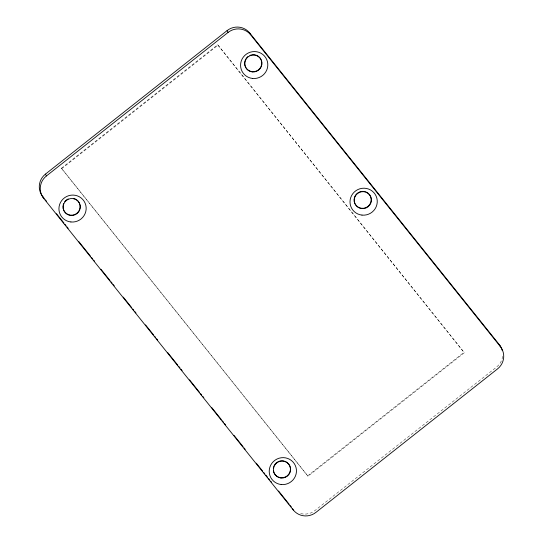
<?xml version="1.0" encoding="UTF-8"?>
<svg xmlns="http://www.w3.org/2000/svg" width="543" height="543" viewBox="0 0 543 543"><rect width="100%" height="100%" fill="white"/><g stroke="black" fill="none" stroke-linecap="round" stroke-linejoin="round"><path stroke-width="0.41" stroke-dasharray="2.71 2.04" d="M61.427 168.228L217.723 44.743L464.055 352.305L464.306 352.76L308.01 476.245L61.427 168.228L308.01 476.245M61.678 168.683L217.974 45.198L217.723 44.743M307.759 475.79L464.055 352.305M217.974 45.198L464.306 352.76M502.621 356.351A16.161 15.856 -28.2 0 1 496.567 367.061L314.926 510.569A16.161 15.856 -28.2 0 1 298.996 513.047"/><path stroke-width="0.81" d="M45.449 174.113L227.089 30.605A16.161 15.856 -28.2 0 1 249.685 32.974L499.322 344.662L500.3 346.488A16.161 15.856 -28.2 0 1 497.551 368.887L315.911 512.395A16.161 15.856 -28.2 0 1 293.315 510.026L43.678 198.338L42.7 196.512A16.161 15.856 -28.2 0 1 45.449 174.113L46.433 175.939A16.161 15.856 -28.2 0 0 43.678 198.338M46.433 175.939L228.074 32.431A16.161 15.856 -28.2 0 1 250.662 34.8L500.3 346.488M42.7 196.512L44.288 198.494M45.347 199.817L46.406 201.141M56.479 213.718L63.898 222.983M64.956 224.3L66.015 225.623M67.081 226.947L68.14 228.27M78.742 241.506L90.403 256.065M91.462 257.389L92.52 258.712M93.579 260.036L94.638 261.359M100.998 269.301L110.012 280.555M111.071 281.878L112.129 283.202M113.188 284.525L114.247 285.849M123.261 297.096L131.739 307.684M132.797 309.008L133.863 310.331M134.922 311.655L135.981 312.978M145.524 324.89L153.472 334.814M154.531 336.137L155.59 337.461M156.649 338.784L157.714 340.108M167.78 352.685L177.853 365.256M178.912 366.579L179.971 367.903M181.029 369.226L182.095 370.55M189.514 379.815L199.58 392.392M200.645 393.716L201.704 395.039M202.763 396.363L203.822 397.686M211.77 407.61L221.313 419.522M222.372 420.845L223.431 422.169M224.497 423.492L225.555 424.816M234.033 435.405L243.047 446.651M244.106 447.975L245.164 449.299M256.296 463.199L262.656 471.141M263.715 472.464L264.774 473.788M265.832 475.111L267.428 477.093M268.486 478.417L269.545 479.74M270.604 481.064L271.663 482.388M278.552 490.994L289.154 504.23M290.213 505.553L291.279 506.877M249.685 32.974L250.662 34.8M227.089 30.605L228.074 32.431M292.663 508.805L293.315 510.026M499.322 344.662A16.161 15.856 -28.2 0 1 502.261 350.568M365.867 191.937A8.62 8.457 -28.2 0 1 370.869 202.213A8.62 8.457 -28.2 0 1 360.878 208.2A8.62 8.457 -28.2 0 1 354.138 198.969M354.26 198.236A8.62 8.457 -28.2 0 1 358.624 192.432M359.296 192.1A8.62 8.457 -28.2 0 1 365.161 191.699M285.068 461.36A8.62 8.457 -28.2 0 1 287.152 475.892A8.62 8.457 -28.2 0 1 273.367 470.611M273.346 468.392A8.62 8.457 -28.2 0 1 273.652 466.939M273.903 466.233A8.62 8.457 -28.2 0 1 277.826 461.855M278.505 461.523A8.62 8.457 -28.2 0 1 284.369 461.122M261.108 59.771A8.62 8.457 -28.2 0 1 253.669 71.69A8.62 8.457 -28.2 0 1 245.002 60.864M245.253 60.164A8.62 8.457 -28.2 0 1 245.931 58.834M246.352 58.216A8.62 8.457 -28.2 0 1 247.92 56.608M249.855 55.454A8.62 8.457 -28.2 0 1 251.28 54.972M252.013 54.823A8.62 8.457 -28.2 0 1 260.789 59.106M73.346 198.392A8.62 8.457 -28.2 0 1 80.018 208.112A8.62 8.457 -28.2 0 1 70.285 215.143A8.62 8.457 -28.2 0 1 63.049 205.831M63.178 205.098A8.62 8.457 -28.2 0 1 63.612 203.673M64.712 201.724A8.62 8.457 -28.2 0 1 68.214 198.962M361.991 215.103A13.684 13.426 -28.2 0 0 376.177 196.22A13.684 13.426 -28.2 0 0 352.746 193.756A13.684 13.426 -28.2 0 0 361.991 215.103M281.193 484.526A13.684 13.426 -28.2 0 0 295.378 465.643A13.684 13.426 -28.2 0 0 271.955 463.179A13.684 13.426 -28.2 0 0 281.193 484.526M252.543 78.45A13.684 13.426 -28.2 0 0 266.728 59.567A13.684 13.426 -28.2 0 0 243.305 57.11A13.684 13.426 -28.2 0 0 252.543 78.45M70.902 221.965A13.684 13.426 -28.2 0 0 85.088 203.082A13.684 13.426 -28.2 0 0 61.664 200.618A13.684 13.426 -28.2 0 0 70.902 221.965M361.767 208.587A8.62 8.457 -28.2 0 0 370.699 196.688A8.62 8.457 -28.2 0 0 355.943 195.141A8.62 8.457 -28.2 0 0 361.767 208.587M280.969 478.01A8.62 8.457 -28.2 0 0 289.908 466.111A8.62 8.457 -28.2 0 0 275.152 464.564A8.62 8.457 -28.2 0 0 280.969 478.01M252.319 71.934A8.62 8.457 -28.2 0 0 261.258 60.042A8.62 8.457 -28.2 0 0 246.502 58.495A8.62 8.457 -28.2 0 0 252.319 71.934M70.678 215.449A8.62 8.457 -28.2 0 0 79.617 203.55A8.62 8.457 -28.2 0 0 64.861 202.003A8.62 8.457 -28.2 0 0 70.678 215.449"/></g></svg>
